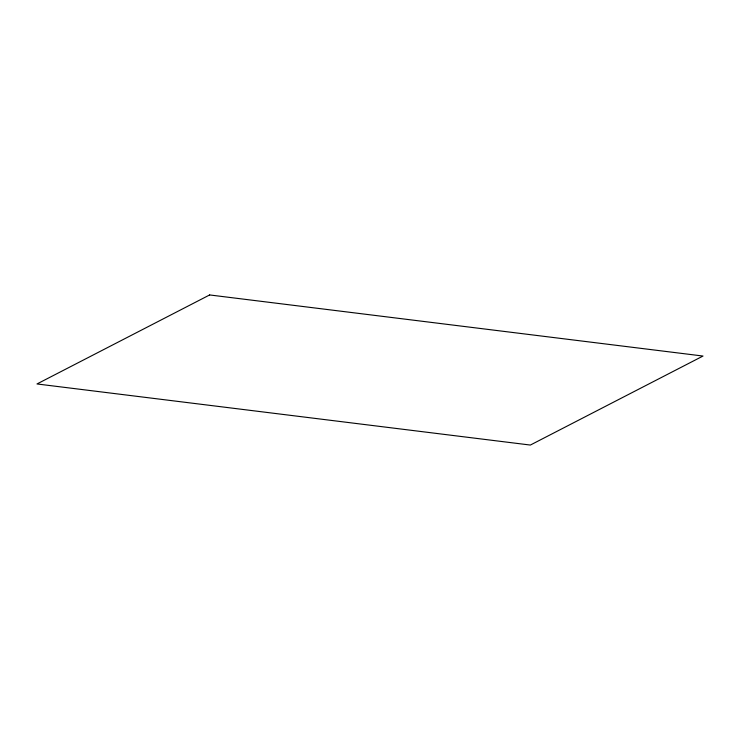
<?xml version="1.0" encoding="UTF-8"?>
<svg xmlns="http://www.w3.org/2000/svg" width="740" height="740" viewBox="0 0 740 740"><rect width="100%" height="100%" fill="white"/><g stroke="black" fill="none" stroke-linecap="round" stroke-linejoin="round"><path stroke-width="1.11" d="M209.642 294.946L37 383.958L530.358 445.055L703 356.042L209.642 294.946"/></g></svg>
